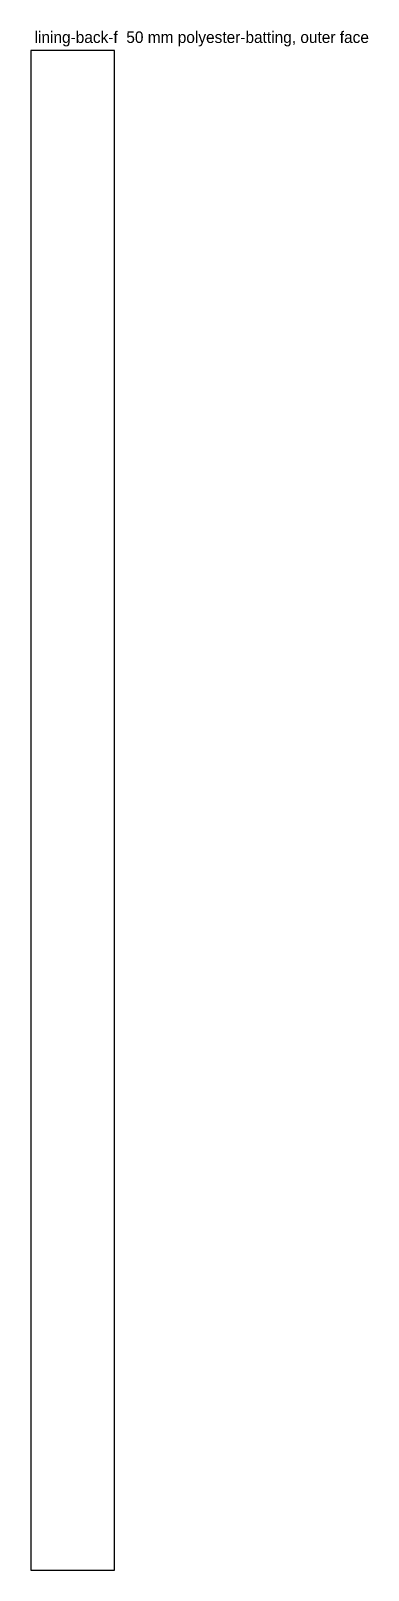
# Model space of a CAD drawing. Header units: millimetres. Extents: x 0 to 176, y 0 to 799.
import ezdxf

# ---------------------------------------------------------------- set-up
doc = ezdxf.new("R2010")
doc.units = ezdxf.units.MM
doc.layers.add('CUT_OUTSIDE', color=1, linetype='Continuous')
doc.layers.add('NOTES', color=7, linetype='Continuous')

msp = doc.modelspace()

# ---------------------------------------------------------------- linework, layer by layer
at = {"layer": 'CUT_OUTSIDE'}
msp.add_lwpolyline([(0, 0), (43.5, 0), (43.5, 789), (0, 789), (0, 0)], close=True, dxfattribs=at)

# ---------------------------------------------------------------- texts
at = {"layer": 'NOTES'}
msp.add_text('lining-back-f  50 mm polyester-batting, outer face', height=6, dxfattribs=at).set_placement((2, 793))

doc.saveas('drawing.dxf')
